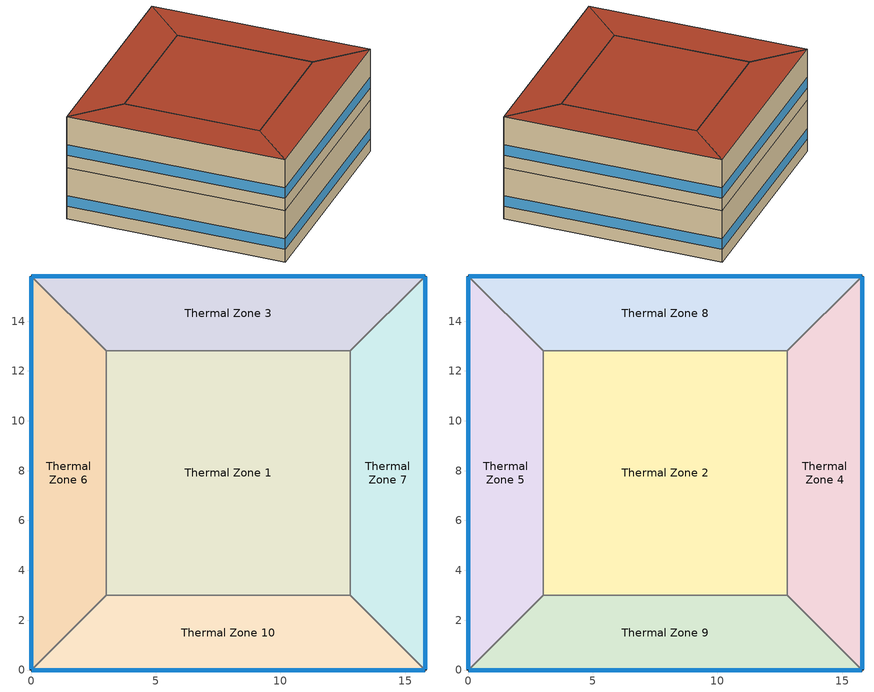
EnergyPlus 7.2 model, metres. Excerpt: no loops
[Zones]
Thermal Zone 7
 floor ground (000_ExtSlabCarpet_4in_ClimateZone 1-8): 15.81,15.81 15.81,0 12.81,3 12.81,12.81 z0
 wall outside (ASHRAE_189.1-2009_ExtWall_SteelFrame_ClimateZone 4-8): 15.81,0 15.81,15.81 z0:4
 wall to Thermal Zone 10 (000_Interior Wall): 12.81,3 15.81,0 z0:4
 wall to Thermal Zone 3 (000_Interior Wall): 15.81,15.81 12.81,12.81 z0:4
 wall to Thermal Zone 1 (000_Interior Wall): 12.81,12.81 12.81,3 z0:4
 window (ASHRAE_189.1-2009_ExtWindow_ClimateZone 4-5): 15.81,0.03 15.81,15.79 z1:1.8
Thermal Zone 1
 floor ground (000_ExtSlabCarpet_4in_ClimateZone 1-8): 3,3 3,12.81 12.81,12.81 12.81,3 z0
 wall to Thermal Zone 6 (000_Interior Wall): 3,12.81 3,3 z0:4
 wall to Thermal Zone 10 (000_Interior Wall): 3,3 12.81,3 z0:4
 wall to Thermal Zone 3 (000_Interior Wall): 12.81,12.81 3,12.81 z0:4
Thermal Zone 6
 floor ground (000_ExtSlabCarpet_4in_ClimateZone 1-8): 0,0 0,15.81 3,12.81 3,3 z0
 wall outside (ASHRAE_189.1-2009_ExtWall_SteelFrame_ClimateZone 4-8): 0,15.81 0,0 z0:4
 wall to Thermal Zone 3 (000_Interior Wall): 3,12.81 0,15.81 z0:4
 wall to Thermal Zone 10 (000_Interior Wall): 0,0 3,3 z0:4
 window (ASHRAE_189.1-2009_ExtWindow_ClimateZone 4-5): 0,15.79 0,0.03 z1:1.8
Thermal Zone 3
 floor ground (000_ExtSlabCarpet_4in_ClimateZone 1-8): 0,15.81 15.81,15.81 12.81,12.81 3,12.81 z0
 wall outside (ASHRAE_189.1-2009_ExtWall_SteelFrame_ClimateZone 4-8): 15.81,15.81 0,15.81 z0:4
 window (ASHRAE_189.1-2009_ExtWindow_ClimateZone 4-5): 15.79,15.81 0.03,15.81 z1:1.8
Thermal Zone 10
 floor ground (000_ExtSlabCarpet_4in_ClimateZone 1-8): 15.81,0 0,0 3,3 12.81,3 z0
 wall outside (ASHRAE_189.1-2009_ExtWall_SteelFrame_ClimateZone 4-8): 0,0 15.81,0 z0:4
 window (ASHRAE_189.1-2009_ExtWindow_ClimateZone 4-5): 0.03,0 15.79,0 z1:1.8
Thermal Zone 9
 floor to Thermal Zone 10 (000_Interior Floor): 15.81,0 0,0 3,3 12.81,3 z4
 wall outside (ASHRAE_189.1-2009_ExtWall_SteelFrame_ClimateZone 4-8): 0,0 15.81,0 z4:8
 wall to Thermal Zone 5 (000_Interior Wall): 3,3 0,0 z4:8
 wall to Thermal Zone 2 (000_Interior Wall): 12.81,3 3,3 z4:8
 wall to Thermal Zone 4 (000_Interior Wall): 15.81,0 12.81,3 z4:8
 window (ASHRAE_189.1-2009_ExtWindow_ClimateZone 4-5): 0.03,0 15.79,0 z5:5.8
 roof outside (ASHRAE_189.1-2009_ExtRoof_IEAD_ClimateZone 2-5): 12.81,3 3,3 0,0 15.81,0 z8
Thermal Zone 8
 floor to Thermal Zone 3 (000_Interior Floor): 0,15.81 15.81,15.81 12.81,12.81 3,12.81 z4
 wall outside (ASHRAE_189.1-2009_ExtWall_SteelFrame_ClimateZone 4-8): 15.81,15.81 0,15.81 z4:8
 wall to Thermal Zone 2 (000_Interior Wall): 3,12.81 12.81,12.81 z4:8
 wall to Thermal Zone 5 (000_Interior Wall): 0,15.81 3,12.81 z4:8
 wall to Thermal Zone 4 (000_Interior Wall): 12.81,12.81 15.81,15.81 z4:8
 window (ASHRAE_189.1-2009_ExtWindow_ClimateZone 4-5): 15.79,15.81 0.03,15.81 z5:5.8
 roof outside (ASHRAE_189.1-2009_ExtRoof_IEAD_ClimateZone 2-5): 3,12.81 12.81,12.81 15.81,15.81 0,15.81 z8
Thermal Zone 4
 floor to Thermal Zone 7 (000_Interior Floor): 15.81,15.81 15.81,0 12.81,3 12.81,12.81 z4
 wall outside (ASHRAE_189.1-2009_ExtWall_SteelFrame_ClimateZone 4-8): 15.81,0 15.81,15.81 z4:8
 wall to Thermal Zone 2 (000_Interior Wall): 12.81,12.81 12.81,3 z4:8
 window (ASHRAE_189.1-2009_ExtWindow_ClimateZone 4-5): 15.81,0.03 15.81,15.79 z5:5.8
 roof outside (ASHRAE_189.1-2009_ExtRoof_IEAD_ClimateZone 2-5): 12.81,12.81 12.81,3 15.81,0 15.81,15.81 z8
Thermal Zone 5
 floor to Thermal Zone 6 (000_Interior Floor): 0,0 0,15.81 3,12.81 3,3 z4
 wall outside (ASHRAE_189.1-2009_ExtWall_SteelFrame_ClimateZone 4-8): 0,15.81 0,0 z4:8
 wall to Thermal Zone 2 (000_Interior Wall): 3,3 3,12.81 z4:8
 window (ASHRAE_189.1-2009_ExtWindow_ClimateZone 4-5): 0,15.79 0,0.03 z5:5.8
 roof outside (ASHRAE_189.1-2009_ExtRoof_IEAD_ClimateZone 2-5): 3,3 3,12.81 0,15.81 0,0 z8
Thermal Zone 2
 floor to Thermal Zone 1 (000_Interior Floor): 3,3 3,12.81 12.81,12.81 12.81,3 z4
 roof outside (ASHRAE_189.1-2009_ExtRoof_IEAD_ClimateZone 2-5): 12.81,3 12.81,12.81 3,12.81 3,3 z8
[Site:Location]
Sacramento Executive Arpt_CA_USA Design_Conditions: Latitude {deg}=38.5; Longitude {deg}=-121.5; Time Zone {hr}=-8; Elevation {m}=5
[SizingPeriod:DesignDay] Day of Month=21; Dry-Bulb Temperature Range Modifier Type=DefaultMultipliers; Barometric Pressure {Pa}=101265; Rain Indicator=No; Snow Indicator=No; Daylight Saving Time Indicator=No
Name | Month | Day Type | Maximum Dry-Bulb Temperature {C} | Daily Dry-Bulb Temperature Range {deltaC} | Humidity Condition Type | Wetbulb or DewPoint at Maximum Dry-Bulb {C} | Wind Speed {m/s} | Wind Direction {deg} | Solar Model Indicator | Sky Clearness | ASHRAE Clear Sky Optical Depth for Beam Irradiance (taub) | ASHRAE Clear Sky Optical Depth for Diffuse Irradiance (taud) | Enthalpy at Maximum Dry-Bulb {J/kg}
Sacramento Executive Arpt Ann Htg 99.6% Condns DB | 12 | WinterDesignDay | -0.4 | 0 | Wetbulb | -0.4 | 0.9 | 320 | ASHRAEClearSky | 0
Sacramento Executive Arpt Ann Clg .4% Condns DB=>MWB | 7 | SummerDesignDay | 37.9 | 18.1 | Wetbulb | 21.3 | 3.4 | 220 | ASHRAETau |  | 0.382 | 2.325
Sacramento Executive Arpt Ann Clg 1% Condns Enth=>MDB | 7 | SummerDesignDay | 34 | 18.1 | Enthalpy |  | 3.4 | 220 | ASHRAETau |  | 0.382 | 2.325 | 62200
Sacramento Executive Arpt Ann Clg 1% Condns DP=>MDB | 7 | SummerDesignDay | 26.9 | 18.1 | Dewpoint | 16.5 | 3.4 | 220 | ASHRAETau |  | 0.382 | 2.325
[Building]
Building 1
[Material] Thermal Absorptance=0.9
Name | Roughness | Thickness {m} | Conductivity {W/m-K} | Density {kg/m3} | Specific Heat {J/kg-K} | Solar Absorptance | Visible Absorptance
000_M11 100mm lightweight concrete | MediumRough | 0.1016 | 0.53 | 1280 | 840 | 0.7 | 0.7
Metal Decking | MediumSmooth | 0.0015 | 45.006 | 7680 | 418.4 | 0.7 | 0.3
Roof Membrane | VeryRough | 0.0095 | 0.16 | 1121.29 | 1460 | 0.7 | 0.7
000_F16 Acoustic tile | MediumSmooth | 0.0191 | 0.06 | 368 | 590 | 0.7 | 0.7
Roof Insulation [21] | MediumRough | 0.2105 | 0.049 | 265 | 836.8 | 0.7 | 0.7
Wall Insulation [39] | MediumRough | 0.1184 | 0.045 | 265 | 836.8 | 0.7 | 0.7
MAT-CC05 4 HW CONCRETE | Rough | 0.1016 | 1.311 | 2240 | 836.8 | 0.7 | 0.7
000_G01a 19mm gypsum board | MediumSmooth | 0.019 | 0.16 | 800 | 1090 | 0.7 | 0.7
1/2IN Gypsum | Smooth | 0.0127 | 0.16 | 784.9 | 830 | 0.92 | 0.92
[Material:AirGap]
Name | Thermal Resistance {m2-K/W}
000_F05 Ceiling air space resistance | 0.18
000_F04 Wall air space resistance | 0.15
[Material:NoMass] Thermal Absorptance=0.9; Solar Absorptance=0.7
Name | Roughness | Thermal Resistance {m2-K/W} | Visible Absorptance
MAT-SHEATH | Rough | 0.3626 | 0.7
CP02 CARPET PAD | VeryRough | 0.2165 | 0.8
[WindowMaterial:Glazing]
Theoretical Glass [207]: Optical Data Type=SpectralAverage; Thickness {m}=0.003; Solar Transmittance at Normal Incidence=0.3311; Front Side Solar Reflectance at Normal Incidence=0.6189; Back Side Solar Reflectance at Normal Incidence=0.6189; Visible Transmittance at Normal Incidence=0.44; Front Side Visible Reflectance at Normal Incidence=0.51; Back Side Visible Reflectance at Normal Incidence=0.51; Infrared Transmittance at Normal Incidence=0; Front Side Infrared Hemispherical Emissivity=0.9; Back Side Infrared Hemispherical Emissivity=0.9; Conductivity {W/m-K}=0.0133; Dirt Correction Factor for Solar and Visible Transmittance=1; Solar Diffusing=No
[Construction]
000_Interior Floor: 000_F16 Acoustic tile, 000_F05 Ceiling air space resistance, 000_M11 100mm lightweight concrete
000_ExtSlabCarpet_4in_ClimateZone 1-8: MAT-CC05 4 HW CONCRETE, CP02 CARPET PAD
ASHRAE_189.1-2009_ExtWindow_ClimateZone 4-5: Theoretical Glass [207]
ASHRAE_189.1-2009_ExtRoof_IEAD_ClimateZone 2-5: Roof Membrane, Roof Insulation [21], Metal Decking
ASHRAE_189.1-2009_ExtWall_SteelFrame_ClimateZone 4-8: MAT-SHEATH, Wall Insulation [39], 1/2IN Gypsum
000_Interior Wall: 000_G01a 19mm gypsum board, 000_F04 Wall air space resistance, 000_G01a 19mm gypsum board
[AvailabilityManager:Scheduled]
Name | Schedule
AvailabilityManager:Scheduled {ce259d0a-b3e4-4bfb-b021-a8cd86f4206f} | Schedule:Compact {489a3200-176c-4e8c-89c7-eb7b18b2804b}
AvailabilityManager:Scheduled {77dafbcd-c8f7-42ec-ade4-ee5f4d2f5590} | Schedule:Compact {b8a6d4d5-d7c1-4def-88fc-06001eb7bf6e}
[Zone]
Thermal Zone 7; Thermal Zone 1; Thermal Zone 6; Thermal Zone 9; Thermal Zone 8; Thermal Zone 4; Thermal Zone 3; Thermal Zone 5; Thermal Zone 2; Thermal Zone 10
[Schedule:Compact]
Schedule:Compact {489a3200-176c-4e8c-89c7-eb7b18b2804b}; Schedule:Compact {b8a6d4d5-d7c1-4def-88fc-06001eb7bf6e}: Through: 12/31, For: AllDays, Until: 24:00, 1
